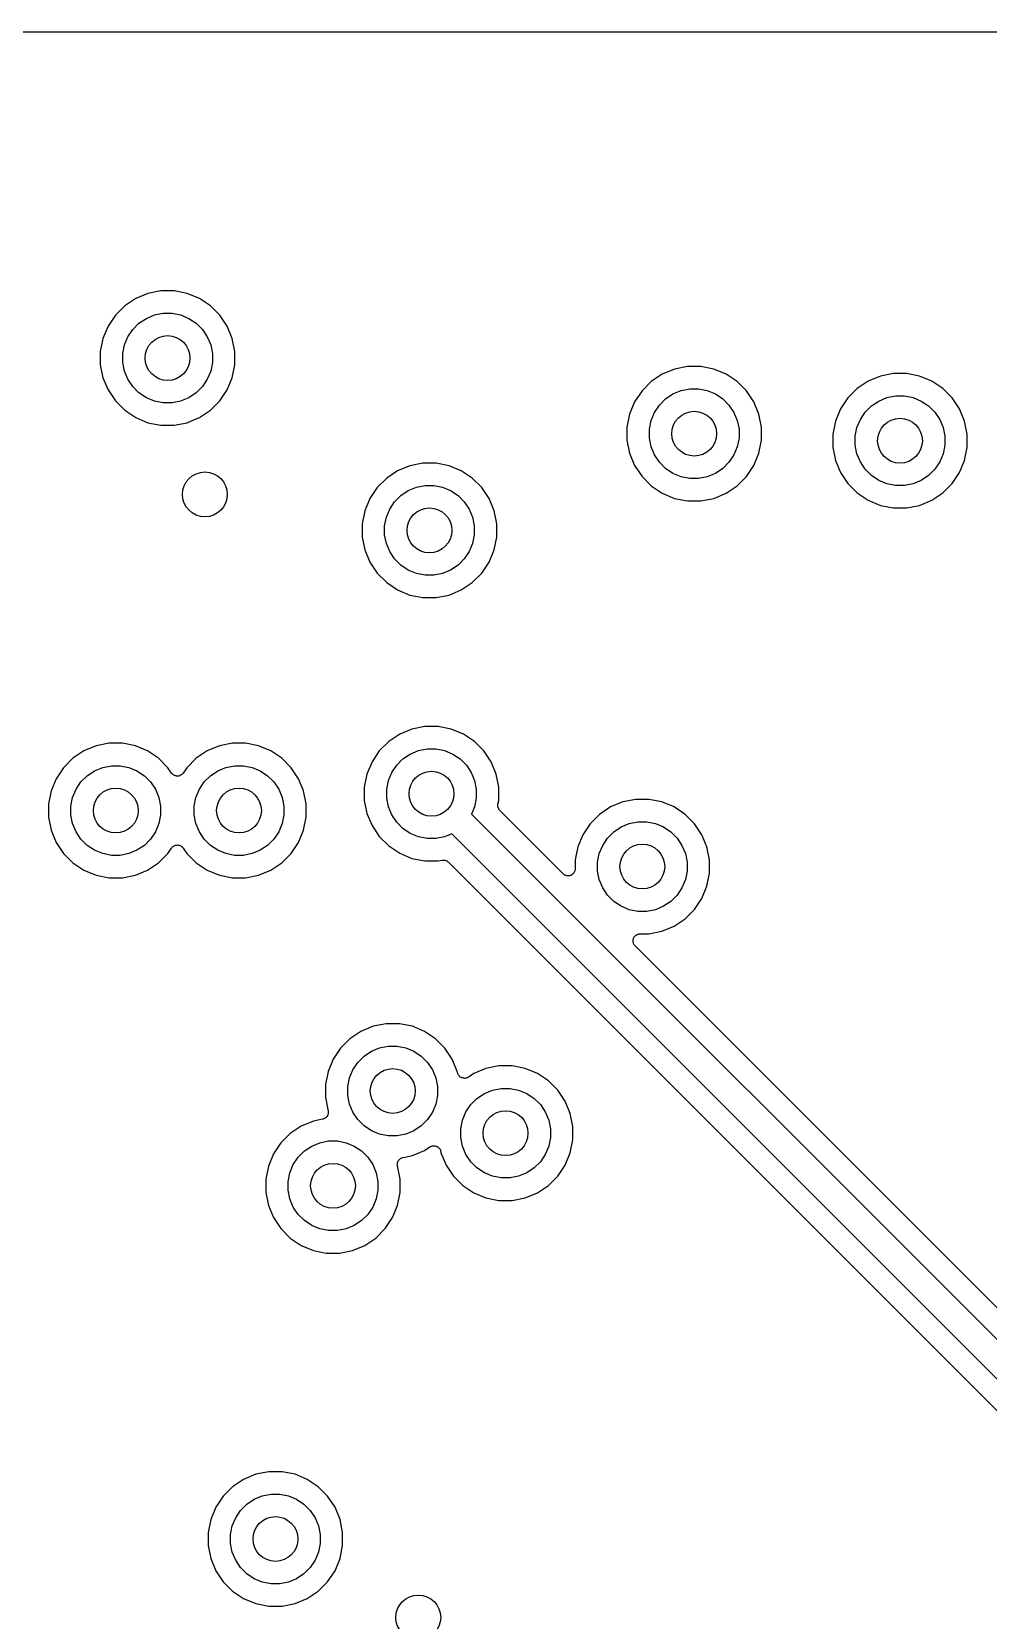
# Model space of a CAD drawing. Extents: x 113.2 to 188.8, y -123.8 to -78.2.
# Drawn here: x 146.25 to 154.79, y -96.33 to -82.15 of the extents above; entities that cross this region are included whole.
import ezdxf

# ---------------------------------------------------------------- set-up
doc = ezdxf.new("R2010")
doc.units = 0
doc.layers.add('BLACK', color=7, linetype='CONTINUOUS')

msp = doc.modelspace()

# ---------------------------------------------------------------- linework, layer by layer
at = {"layer": 'BLACK', "linetype": 'CONTINUOUS'}
for p, q in [((125.01, -82.1507), (176.99, -82.1507)), ((147.403, -84.4623), (147.287, -84.4854)), ((147.521, -84.4623), (147.403, -84.4623)), ((147.637, -84.4854), (147.521, -84.4623)), ((147.08, -84.5963), (146.996, -84.6799)), ((147.178, -84.5306), (147.08, -84.5963)), ((147.287, -84.4854), (147.178, -84.5306)), ((147.747, -84.5306), (147.637, -84.4854)), ((147.845, -84.5963), (147.747, -84.5306)), ((147.928, -84.6799), (147.845, -84.5963)), ((146.996, -84.6799), (146.931, -84.7781)), ((147.152, -84.8074), (147.207, -84.7516)), ((147.207, -84.7516), (147.273, -84.7079)), ((147.273, -84.7079), (147.346, -84.6777)), ((147.346, -84.6777), (147.423, -84.6623)), ((147.423, -84.6623), (147.502, -84.6623)), ((147.502, -84.6623), (147.579, -84.6777)), ((147.579, -84.6777), (147.652, -84.7079)), ((147.652, -84.7079), (147.717, -84.7516)), ((147.717, -84.7516), (147.773, -84.8074)), ((147.994, -84.7781), (147.928, -84.6799)), ((146.885, -84.8873), (146.862, -85.0032)), ((146.931, -84.7781), (146.885, -84.8873)), ((147.078, -84.9457), (147.108, -84.8729)), ((147.108, -84.8729), (147.152, -84.8074)), ((147.773, -84.8074), (147.817, -84.8729)), ((147.817, -84.8729), (147.847, -84.9457)), ((148.039, -84.8873), (147.994, -84.7781)), ((148.062, -85.0032), (148.039, -84.8873)), ((146.862, -85.0032), (146.862, -85.1214)), ((147.062, -85.0229), (147.078, -84.9457)), ((147.062, -85.1017), (147.062, -85.0229)), ((147.847, -84.9457), (147.862, -85.0229)), ((147.862, -85.0229), (147.862, -85.1017)), ((148.062, -85.1214), (148.062, -85.0032)), ((146.862, -85.1214), (146.885, -85.2373)), ((147.078, -85.179), (147.062, -85.1017)), ((147.108, -85.2518), (147.078, -85.179)), ((147.847, -85.179), (147.817, -85.2518)), ((147.862, -85.1017), (147.847, -85.179)), ((148.039, -85.2373), (148.062, -85.1214)), ((151.988, -85.1604), (151.878, -85.2056)), ((152.104, -85.1373), (151.988, -85.1604)), ((152.222, -85.1373), (152.104, -85.1373)), ((152.338, -85.1604), (152.222, -85.1373)), ((152.447, -85.2056), (152.338, -85.1604)), ((146.885, -85.2373), (146.931, -85.3465)), ((147.152, -85.3173), (147.108, -85.2518)), ((147.207, -85.373), (147.152, -85.3173)), ((147.773, -85.3173), (147.717, -85.373)), ((147.817, -85.2518), (147.773, -85.3173)), ((147.994, -85.3465), (148.039, -85.2373)), ((151.78, -85.2713), (151.697, -85.3549)), ((151.878, -85.2056), (151.78, -85.2713)), ((152.545, -85.2713), (152.447, -85.2056)), ((152.629, -85.3549), (152.545, -85.2713)), ((153.716, -85.2683), (153.618, -85.334)), ((153.825, -85.2231), (153.716, -85.2683)), ((153.941, -85.2), (153.825, -85.2231)), ((154.059, -85.2), (153.941, -85.2)), ((154.175, -85.2231), (154.059, -85.2)), ((154.284, -85.2683), (154.175, -85.2231)), ((154.382, -85.334), (154.284, -85.2683)), ((146.931, -85.3465), (146.996, -85.4448)), ((146.996, -85.4448), (147.08, -85.5284)), ((147.273, -85.4168), (147.207, -85.373)), ((147.346, -85.447), (147.273, -85.4168)), ((147.423, -85.4623), (147.346, -85.447)), ((147.502, -85.4623), (147.423, -85.4623)), ((147.579, -85.447), (147.502, -85.4623)), ((147.652, -85.4168), (147.579, -85.447)), ((147.717, -85.373), (147.652, -85.4168)), ((147.845, -85.5284), (147.928, -85.4448)), ((147.928, -85.4448), (147.994, -85.3465)), ((151.631, -85.4531), (151.586, -85.5623)), ((151.697, -85.3549), (151.631, -85.4531)), ((151.852, -85.4824), (151.908, -85.4266)), ((151.908, -85.4266), (151.973, -85.3829)), ((151.973, -85.3829), (152.046, -85.3527)), ((152.046, -85.3527), (152.123, -85.3373)), ((152.123, -85.3373), (152.202, -85.3373)), ((152.202, -85.3373), (152.279, -85.3527)), ((152.279, -85.3527), (152.352, -85.3829)), ((152.352, -85.3829), (152.418, -85.4266)), ((152.418, -85.4266), (152.473, -85.4824)), ((152.694, -85.4531), (152.629, -85.3549)), ((152.74, -85.5623), (152.694, -85.4531)), ((153.534, -85.4175), (153.468, -85.5158)), ((153.618, -85.334), (153.534, -85.4175)), ((153.745, -85.4893), (153.811, -85.4455)), ((153.811, -85.4455), (153.883, -85.4154)), ((153.883, -85.4154), (153.961, -85.4)), ((153.961, -85.4), (154.039, -85.4)), ((154.039, -85.4), (154.117, -85.4154)), ((154.117, -85.4154), (154.189, -85.4455)), ((154.189, -85.4455), (154.255, -85.4893)), ((154.466, -85.4175), (154.382, -85.334)), ((154.532, -85.5158), (154.466, -85.4175)), ((147.08, -85.5284), (147.178, -85.5941)), ((147.178, -85.5941), (147.287, -85.6393)), ((147.698, -85.614), (147.747, -85.5941)), ((147.747, -85.5941), (147.845, -85.5284)), ((151.586, -85.5623), (151.563, -85.6782)), ((151.778, -85.6207), (151.808, -85.5479)), ((151.808, -85.5479), (151.852, -85.4824)), ((152.473, -85.4824), (152.517, -85.5479)), ((152.517, -85.5479), (152.547, -85.6207)), ((152.763, -85.6782), (152.74, -85.5623)), ((153.468, -85.5158), (153.423, -85.625)), ((153.615, -85.6833), (153.646, -85.6105)), ((153.646, -85.6105), (153.689, -85.545)), ((153.689, -85.545), (153.745, -85.4893)), ((154.255, -85.4893), (154.311, -85.545)), ((154.311, -85.545), (154.354, -85.6105)), ((154.354, -85.6105), (154.385, -85.6833)), ((154.577, -85.625), (154.532, -85.5158)), ((147.287, -85.6393), (147.403, -85.6623)), ((147.403, -85.6623), (147.521, -85.6623)), ((147.521, -85.6623), (147.637, -85.6393)), ((147.637, -85.6393), (147.698, -85.614)), ((147.698, -85.614), (147.698, -85.614)), ((151.563, -85.6782), (151.563, -85.7964)), ((151.763, -85.6979), (151.778, -85.6207)), ((151.763, -85.7767), (151.763, -85.6979)), ((152.547, -85.6207), (152.563, -85.6979)), ((152.563, -85.6979), (152.563, -85.7767)), ((152.763, -85.7964), (152.763, -85.6782)), ((153.423, -85.625), (153.4, -85.7409)), ((153.4, -85.7409), (153.4, -85.8591)), ((153.6, -85.7606), (153.615, -85.6833)), ((154.385, -85.6833), (154.4, -85.7606)), ((154.6, -85.7409), (154.577, -85.625)), ((154.6, -85.8591), (154.6, -85.7409)), ((151.563, -85.7964), (151.586, -85.9123)), ((151.778, -85.854), (151.763, -85.7767)), ((151.808, -85.9268), (151.778, -85.854)), ((152.547, -85.854), (152.517, -85.9268)), ((152.563, -85.7767), (152.547, -85.854)), ((152.74, -85.9123), (152.763, -85.7964)), ((153.4, -85.8591), (153.423, -85.975)), ((153.6, -85.8394), (153.6, -85.7606)), ((153.615, -85.9167), (153.6, -85.8394)), ((154.4, -85.8394), (154.385, -85.9167)), ((154.4, -85.7606), (154.4, -85.8394)), ((154.577, -85.975), (154.6, -85.8591)), ((149.625, -86.023), (149.516, -86.0683)), ((149.741, -86), (149.625, -86.023)), ((149.859, -86), (149.741, -86)), ((149.975, -86.023), (149.859, -86)), ((150.084, -86.0683), (149.975, -86.023)), ((151.586, -85.9123), (151.631, -86.0215)), ((151.631, -86.0215), (151.697, -86.1198)), ((151.852, -85.9923), (151.808, -85.9268)), ((151.908, -86.048), (151.852, -85.9923)), ((152.473, -85.9923), (152.418, -86.048)), ((152.517, -85.9268), (152.473, -85.9923)), ((152.629, -86.1198), (152.694, -86.0215)), ((152.694, -86.0215), (152.74, -85.9123)), ((153.423, -85.975), (153.468, -86.0842)), ((153.646, -85.9895), (153.615, -85.9167)), ((153.689, -86.055), (153.646, -85.9895)), ((154.354, -85.9895), (154.311, -86.055)), ((154.385, -85.9167), (154.354, -85.9895)), ((154.532, -86.0842), (154.577, -85.975)), ((149.418, -86.1339), (149.334, -86.2175)), ((149.516, -86.0683), (149.418, -86.1339)), ((150.182, -86.1339), (150.084, -86.0683)), ((150.266, -86.2175), (150.182, -86.1339)), ((151.697, -86.1198), (151.78, -86.2034)), ((151.973, -86.0918), (151.908, -86.048)), ((152.046, -86.122), (151.973, -86.0918)), ((152.123, -86.1373), (152.046, -86.122)), ((152.202, -86.1373), (152.123, -86.1373)), ((152.279, -86.122), (152.202, -86.1373)), ((152.352, -86.0918), (152.279, -86.122)), ((152.418, -86.048), (152.352, -86.0918)), ((152.545, -86.2034), (152.629, -86.1198)), ((153.468, -86.0842), (153.534, -86.1825)), ((153.745, -86.1107), (153.689, -86.055)), ((153.811, -86.1545), (153.745, -86.1107)), ((153.883, -86.1846), (153.811, -86.1545)), ((154.189, -86.1545), (154.117, -86.1846)), ((154.255, -86.1107), (154.189, -86.1545)), ((154.311, -86.055), (154.255, -86.1107)), ((154.466, -86.1825), (154.532, -86.0842)), ((149.268, -86.3158), (149.223, -86.425)), ((149.334, -86.2175), (149.268, -86.3158)), ((149.489, -86.345), (149.545, -86.2893)), ((149.545, -86.2893), (149.611, -86.2455)), ((149.611, -86.2455), (149.683, -86.2154)), ((149.683, -86.2154), (149.761, -86.2)), ((149.761, -86.2), (149.839, -86.2)), ((149.839, -86.2), (149.917, -86.2154)), ((149.917, -86.2154), (149.989, -86.2455)), ((149.989, -86.2455), (150.055, -86.2893)), ((150.055, -86.2893), (150.111, -86.345)), ((150.332, -86.3158), (150.266, -86.2175)), ((150.377, -86.425), (150.332, -86.3158)), ((151.78, -86.2034), (151.878, -86.2691)), ((151.878, -86.2691), (151.988, -86.3143)), ((151.988, -86.3143), (152.104, -86.3373)), ((152.222, -86.3373), (152.338, -86.3143)), ((152.338, -86.3143), (152.447, -86.2691)), ((152.447, -86.2691), (152.545, -86.2034)), ((153.534, -86.1825), (153.618, -86.266)), ((153.618, -86.266), (153.716, -86.3317)), ((153.961, -86.2), (153.883, -86.1846)), ((154.039, -86.2), (153.961, -86.2)), ((154.117, -86.1846), (154.039, -86.2)), ((154.284, -86.3317), (154.382, -86.266)), ((154.382, -86.266), (154.466, -86.1825)), ((149.223, -86.425), (149.2, -86.5409)), ((149.415, -86.4833), (149.446, -86.4105)), ((149.446, -86.4105), (149.489, -86.345)), ((150.111, -86.345), (150.154, -86.4105)), ((150.154, -86.4105), (150.185, -86.4833)), ((150.4, -86.5409), (150.377, -86.425)), ((152.104, -86.3373), (152.222, -86.3373)), ((153.716, -86.3317), (153.825, -86.3769)), ((153.825, -86.3769), (153.941, -86.4)), ((153.941, -86.4), (154.059, -86.4)), ((154.059, -86.4), (154.175, -86.3769)), ((154.175, -86.3769), (154.284, -86.3317)), ((149.2, -86.5409), (149.2, -86.6591)), ((149.4, -86.5606), (149.415, -86.4833)), ((149.4, -86.6394), (149.4, -86.5606)), ((150.185, -86.4833), (150.2, -86.5606)), ((150.2, -86.5606), (150.2, -86.6394)), ((150.4, -86.6591), (150.4, -86.5409)), ((149.2, -86.6591), (149.223, -86.775)), ((149.415, -86.7167), (149.4, -86.6394)), ((149.446, -86.7895), (149.415, -86.7167)), ((150.185, -86.7167), (150.154, -86.7895)), ((150.2, -86.6394), (150.185, -86.7167)), ((150.377, -86.775), (150.4, -86.6591)), ((149.223, -86.775), (149.268, -86.8842)), ((149.268, -86.8842), (149.334, -86.9825)), ((149.489, -86.855), (149.446, -86.7895)), ((149.545, -86.9107), (149.489, -86.855)), ((150.111, -86.855), (150.055, -86.9107)), ((150.154, -86.7895), (150.111, -86.855)), ((150.266, -86.9825), (150.332, -86.8842)), ((150.332, -86.8842), (150.377, -86.775)), ((149.334, -86.9825), (149.418, -87.066)), ((149.611, -86.9545), (149.545, -86.9107)), ((149.683, -86.9846), (149.611, -86.9545)), ((149.761, -87), (149.683, -86.9846)), ((149.839, -87), (149.761, -87)), ((149.917, -86.9846), (149.839, -87)), ((149.989, -86.9545), (149.917, -86.9846)), ((150.055, -86.9107), (149.989, -86.9545)), ((150.182, -87.066), (150.266, -86.9825)), ((149.418, -87.066), (149.516, -87.1317)), ((149.516, -87.1317), (149.625, -87.1769)), ((149.975, -87.1769), (150.084, -87.1317)), ((150.084, -87.1317), (150.182, -87.066)), ((149.625, -87.1769), (149.741, -87.2)), ((149.741, -87.2), (149.859, -87.2)), ((149.859, -87.2), (149.975, -87.1769)), ((149.534, -88.4183), (149.436, -88.484)), ((149.643, -88.3731), (149.534, -88.4183)), ((149.759, -88.35), (149.643, -88.3731)), ((149.877, -88.35), (149.759, -88.35)), ((149.993, -88.3731), (149.877, -88.35)), ((150.103, -88.4183), (149.993, -88.3731)), ((150.201, -88.484), (150.103, -88.4183)), ((146.716, -88.5683), (146.618, -88.6339)), ((146.825, -88.5231), (146.716, -88.5683)), ((146.941, -88.5), (146.825, -88.5231)), ((147.059, -88.5), (146.941, -88.5)), ((147.175, -88.5231), (147.059, -88.5)), ((147.284, -88.5683), (147.175, -88.5231)), ((147.382, -88.6339), (147.284, -88.5683)), ((147.816, -88.5683), (147.718, -88.6339)), ((147.925, -88.5231), (147.816, -88.5683)), ((148.041, -88.5), (147.925, -88.5231)), ((148.159, -88.5), (148.041, -88.5)), ((148.275, -88.5231), (148.159, -88.5)), ((148.384, -88.5683), (148.275, -88.5231)), ((148.482, -88.6339), (148.384, -88.5683)), ((149.352, -88.5675), (149.287, -88.6658)), ((149.436, -88.484), (149.352, -88.5675)), ((149.629, -88.5955), (149.702, -88.5654)), ((149.702, -88.5654), (149.779, -88.55)), ((149.779, -88.55), (149.858, -88.55)), ((149.858, -88.55), (149.935, -88.5654)), ((149.935, -88.5654), (150.008, -88.5955)), ((150.284, -88.5675), (150.201, -88.484)), ((150.35, -88.6658), (150.284, -88.5675)), ((146.534, -88.7175), (146.468, -88.8158)), ((146.618, -88.6339), (146.534, -88.7175)), ((146.811, -88.7455), (146.883, -88.7154)), ((146.883, -88.7154), (146.961, -88.7)), ((146.961, -88.7), (147.039, -88.7)), ((147.039, -88.7), (147.117, -88.7154)), ((147.117, -88.7154), (147.189, -88.7455)), ((147.466, -88.7175), (147.382, -88.6339)), ((147.498, -88.765), (147.466, -88.7175)), ((147.634, -88.7175), (147.602, -88.765)), ((147.718, -88.6339), (147.634, -88.7175)), ((147.911, -88.7455), (147.983, -88.7154)), ((147.983, -88.7154), (148.061, -88.7)), ((148.061, -88.7), (148.139, -88.7)), ((148.139, -88.7), (148.217, -88.7154)), ((148.217, -88.7154), (148.289, -88.7455)), ((148.566, -88.7175), (148.482, -88.6339)), ((148.632, -88.8158), (148.566, -88.7175)), ((149.287, -88.6658), (149.241, -88.775)), ((149.464, -88.7605), (149.508, -88.695)), ((149.508, -88.695), (149.563, -88.6393)), ((149.563, -88.6393), (149.629, -88.5955)), ((150.008, -88.5955), (150.073, -88.6393)), ((150.073, -88.6393), (150.129, -88.695)), ((150.129, -88.695), (150.173, -88.7605)), ((150.395, -88.775), (150.35, -88.6658)), ((146.468, -88.8158), (146.423, -88.925)), ((146.646, -88.9105), (146.689, -88.845)), ((146.689, -88.845), (146.745, -88.7893)), ((146.745, -88.7893), (146.811, -88.7455)), ((147.189, -88.7455), (147.255, -88.7893)), ((147.255, -88.7893), (147.311, -88.845)), ((147.311, -88.845), (147.354, -88.9105)), ((147.502, -88.7696), (147.498, -88.765)), ((147.505, -88.7742), (147.502, -88.7696)), ((147.505, -88.7743), (147.505, -88.7742)), ((147.506, -88.7744), (147.505, -88.7743)), ((147.51, -88.7783), (147.506, -88.7744)), ((147.515, -88.782), (147.51, -88.7783)), ((147.515, -88.7821), (147.515, -88.782)), ((147.515, -88.7822), (147.515, -88.7821)), ((147.52, -88.7851), (147.515, -88.7822)), ((147.525, -88.7879), (147.52, -88.7851)), ((147.526, -88.788), (147.525, -88.7879)), ((147.532, -88.7898), (147.526, -88.788)), ((147.526, -88.788), (147.526, -88.788)), ((147.537, -88.7916), (147.532, -88.7898)), ((147.538, -88.7916), (147.537, -88.7916)), ((147.537, -88.7916), (147.537, -88.7916)), ((147.543, -88.7922), (147.538, -88.7916)), ((147.549, -88.7929), (147.543, -88.7922)), ((147.55, -88.7929), (147.549, -88.7929)), ((147.556, -88.7923), (147.55, -88.7929)), ((147.55, -88.7929), (147.55, -88.7929)), ((147.562, -88.7918), (147.556, -88.7923)), ((147.568, -88.7901), (147.562, -88.7917)), ((147.562, -88.7917), (147.562, -88.7918)), ((147.562, -88.7918), (147.562, -88.7918)), ((147.573, -88.7884), (147.568, -88.7901)), ((147.574, -88.7883), (147.573, -88.7884)), ((147.579, -88.7855), (147.574, -88.7882)), ((147.574, -88.7882), (147.574, -88.7883)), ((147.584, -88.7827), (147.579, -88.7855)), ((147.585, -88.7825), (147.584, -88.7826)), ((147.584, -88.7826), (147.584, -88.7827)), ((147.589, -88.7789), (147.585, -88.7825)), ((147.594, -88.7751), (147.589, -88.7789)), ((147.598, -88.7702), (147.594, -88.7748)), ((147.594, -88.7748), (147.594, -88.7749)), ((147.594, -88.7749), (147.594, -88.7751)), ((147.602, -88.7657), (147.598, -88.7702)), ((147.602, -88.765), (147.602, -88.7654)), ((147.602, -88.7654), (147.602, -88.7654)), ((147.602, -88.7654), (147.602, -88.7654)), ((147.602, -88.7654), (147.602, -88.7657)), ((147.746, -88.9105), (147.789, -88.845)), ((147.789, -88.845), (147.845, -88.7893)), ((147.845, -88.7893), (147.911, -88.7455)), ((148.289, -88.7455), (148.355, -88.7893)), ((148.355, -88.7893), (148.411, -88.845)), ((148.411, -88.845), (148.454, -88.9105)), ((148.67, -88.9088), (148.632, -88.8158)), ((149.241, -88.775), (149.218, -88.8909)), ((149.418, -88.9106), (149.434, -88.8333)), ((149.434, -88.8333), (149.464, -88.7605)), ((150.173, -88.7605), (150.203, -88.8333)), ((150.203, -88.8333), (150.218, -88.9106)), ((150.418, -88.8909), (150.395, -88.775)), ((146.423, -88.925), (146.4, -89.0409)), ((146.6, -89.0606), (146.615, -88.9833)), ((146.615, -88.9833), (146.646, -88.9105)), ((147.354, -88.9105), (147.385, -88.9833)), ((147.385, -88.9833), (147.4, -89.0606)), ((147.7, -89.0606), (147.715, -88.9833)), ((147.715, -88.9833), (147.746, -88.9105)), ((148.454, -88.9105), (148.485, -88.9833)), ((148.485, -88.9833), (148.5, -89.0606)), ((148.677, -88.925), (148.67, -88.9088)), ((148.7, -89.0409), (148.677, -88.925)), ((149.218, -88.8909), (149.218, -89.0091)), ((149.218, -89.0091), (149.241, -89.125)), ((149.418, -88.9894), (149.418, -88.9106)), ((149.434, -89.0667), (149.418, -88.9894)), ((150.218, -88.9894), (150.203, -89.0667)), ((150.218, -88.9106), (150.218, -88.9894)), ((150.411, -89.044), (150.418, -89.0091)), ((150.418, -89.0091), (150.418, -88.8909)), ((151.641, -89), (151.525, -89.0231)), ((151.759, -89), (151.641, -89)), ((151.875, -89.0231), (151.759, -89)), ((146.4, -89.0409), (146.4, -89.1591)), ((146.6, -89.1394), (146.6, -89.0606)), ((146.615, -89.2167), (146.6, -89.1394)), ((147.4, -89.1394), (147.385, -89.2167)), ((147.4, -89.0606), (147.4, -89.1394)), ((147.7, -89.1394), (147.7, -89.0606)), ((147.715, -89.2167), (147.7, -89.1394)), ((148.5, -89.1394), (148.485, -89.2167)), ((148.5, -89.0606), (148.5, -89.1394)), ((148.7, -89.1591), (148.7, -89.0409)), ((149.241, -89.125), (149.287, -89.2342)), ((149.464, -89.1395), (149.434, -89.0667)), ((149.508, -89.205), (149.464, -89.1395)), ((150.203, -89.0667), (150.176, -89.1312)), ((150.176, -89.1312), (156.384, -95.3389)), ((150.41, -89.0556), (150.411, -89.0496)), ((150.41, -89.0559), (150.41, -89.0556)), ((150.41, -89.0562), (150.41, -89.0559)), ((150.411, -89.062), (150.41, -89.0562)), ((150.411, -89.0496), (150.411, -89.044)), ((150.411, -89.0678), (150.411, -89.062)), ((150.411, -89.0681), (150.411, -89.0678)), ((150.411, -89.0684), (150.411, -89.0681)), ((150.413, -89.074), (150.411, -89.0684)), ((150.415, -89.0796), (150.413, -89.074)), ((150.415, -89.0798), (150.415, -89.0796)), ((150.415, -89.0801), (150.415, -89.0798)), ((150.418, -89.0853), (150.415, -89.0801)), ((150.42, -89.0905), (150.418, -89.0853)), ((150.421, -89.0907), (150.42, -89.0905)), ((150.421, -89.091), (150.421, -89.0907)), ((150.424, -89.0955), (150.421, -89.091)), ((150.428, -89.1), (150.424, -89.0955)), ((150.428, -89.1005), (150.428, -89.1)), ((150.429, -89.1007), (150.428, -89.1005)), ((150.428, -89.1005), (150.428, -89.1005)), ((150.428, -89.1005), (150.428, -89.1005)), ((150.993, -89.6647), (150.429, -89.1007)), ((151.318, -89.1339), (151.234, -89.2175)), ((151.416, -89.0683), (151.318, -89.1339)), ((151.525, -89.0231), (151.416, -89.0683)), ((151.984, -89.0683), (151.875, -89.0231)), ((152.082, -89.1339), (151.984, -89.0683)), ((152.166, -89.2175), (152.082, -89.1339)), ((146.4, -89.1591), (146.423, -89.275)), ((146.423, -89.275), (146.468, -89.3842)), ((146.646, -89.2895), (146.615, -89.2167)), ((146.689, -89.355), (146.646, -89.2895)), ((147.354, -89.2895), (147.311, -89.355)), ((147.385, -89.2167), (147.354, -89.2895)), ((147.746, -89.2895), (147.715, -89.2167)), ((147.789, -89.355), (147.746, -89.2895)), ((148.454, -89.2895), (148.411, -89.355)), ((148.485, -89.2167), (148.454, -89.2895)), ((148.632, -89.3842), (148.677, -89.275)), ((148.677, -89.275), (148.7, -89.1591)), ((149.287, -89.2342), (149.352, -89.3325)), ((149.563, -89.2607), (149.508, -89.205)), ((149.629, -89.3045), (149.563, -89.2607)), ((151.234, -89.2175), (151.168, -89.3158)), ((151.389, -89.345), (151.445, -89.2893)), ((151.445, -89.2893), (151.511, -89.2455)), ((151.511, -89.2455), (151.583, -89.2154)), ((151.583, -89.2154), (151.661, -89.2)), ((151.661, -89.2), (151.739, -89.2)), ((151.739, -89.2), (151.817, -89.2154)), ((151.817, -89.2154), (151.889, -89.2455)), ((151.889, -89.2455), (151.955, -89.2893)), ((151.955, -89.2893), (152.011, -89.345)), ((152.232, -89.3158), (152.166, -89.2175)), ((146.468, -89.3842), (146.534, -89.4825)), ((146.745, -89.4107), (146.689, -89.355)), ((146.811, -89.4545), (146.745, -89.4107)), ((147.255, -89.4107), (147.189, -89.4545)), ((147.311, -89.355), (147.255, -89.4107)), ((147.466, -89.4825), (147.498, -89.435)), ((147.498, -89.4343), (147.502, -89.4298)), ((147.498, -89.4346), (147.498, -89.4343)), ((147.498, -89.435), (147.498, -89.4346)), ((147.498, -89.4346), (147.498, -89.4346)), ((147.498, -89.4346), (147.498, -89.4346)), ((147.502, -89.4298), (147.506, -89.4252)), ((147.506, -89.4249), (147.511, -89.4211)), ((147.506, -89.4251), (147.506, -89.4249)), ((147.506, -89.4252), (147.506, -89.4251)), ((147.511, -89.4211), (147.515, -89.4175)), ((147.515, -89.4175), (147.516, -89.4174)), ((147.516, -89.4173), (147.521, -89.4145)), ((147.516, -89.4174), (147.516, -89.4173)), ((147.521, -89.4145), (147.526, -89.4118)), ((147.526, -89.4117), (147.527, -89.4116)), ((147.526, -89.4118), (147.526, -89.4117)), ((147.527, -89.4116), (147.532, -89.4099)), ((147.532, -89.4099), (147.538, -89.4083)), ((147.538, -89.4082), (147.544, -89.4077)), ((147.538, -89.4083), (147.538, -89.4082)), ((147.538, -89.4082), (147.538, -89.4082)), ((147.544, -89.4077), (147.55, -89.4071)), ((147.55, -89.4071), (147.55, -89.4071)), ((147.55, -89.4071), (147.551, -89.4071)), ((147.551, -89.4071), (147.557, -89.4078)), ((147.557, -89.4078), (147.562, -89.4084)), ((147.562, -89.4084), (147.563, -89.4084)), ((147.563, -89.4084), (147.563, -89.4084)), ((147.563, -89.4084), (147.568, -89.4102)), ((147.568, -89.4102), (147.574, -89.412)), ((147.574, -89.412), (147.574, -89.412)), ((147.574, -89.412), (147.575, -89.4121)), ((147.575, -89.4121), (147.58, -89.4149)), ((147.58, -89.4149), (147.585, -89.4178)), ((147.585, -89.4178), (147.585, -89.4179)), ((147.585, -89.4179), (147.585, -89.418)), ((147.585, -89.418), (147.59, -89.4217)), ((147.59, -89.4217), (147.594, -89.4256)), ((147.594, -89.4256), (147.595, -89.4257)), ((147.595, -89.4257), (147.595, -89.4258)), ((147.595, -89.4258), (147.598, -89.4304)), ((147.598, -89.4304), (147.602, -89.435)), ((147.602, -89.435), (147.634, -89.4825)), ((147.845, -89.4107), (147.789, -89.355)), ((147.911, -89.4545), (147.845, -89.4107)), ((148.355, -89.4107), (148.289, -89.4545)), ((148.411, -89.355), (148.355, -89.4107)), ((148.566, -89.4825), (148.632, -89.3842)), ((149.352, -89.3325), (149.436, -89.4161)), ((149.436, -89.4161), (149.534, -89.4817)), ((149.702, -89.3346), (149.629, -89.3045)), ((149.779, -89.35), (149.702, -89.3346)), ((149.858, -89.35), (149.779, -89.35)), ((149.935, -89.3346), (149.858, -89.35)), ((150, -89.3079), (149.935, -89.3346)), ((156.175, -95.4834), (150, -89.3079)), ((151.123, -89.425), (151.1, -89.5409)), ((151.168, -89.3158), (151.123, -89.425)), ((151.315, -89.4833), (151.346, -89.4105)), ((151.346, -89.4105), (151.389, -89.345)), ((152.011, -89.345), (152.054, -89.4105)), ((152.054, -89.4105), (152.085, -89.4833)), ((152.277, -89.425), (152.232, -89.3158)), ((152.3, -89.5409), (152.277, -89.425)), ((146.534, -89.4825), (146.618, -89.566)), ((146.618, -89.566), (146.716, -89.6317)), ((146.883, -89.4846), (146.811, -89.4545)), ((146.961, -89.5), (146.883, -89.4846)), ((147.039, -89.5), (146.961, -89.5)), ((147.117, -89.4846), (147.039, -89.5)), ((147.189, -89.4545), (147.117, -89.4846)), ((147.284, -89.6317), (147.382, -89.566)), ((147.382, -89.566), (147.466, -89.4825)), ((147.634, -89.4825), (147.718, -89.566)), ((147.718, -89.566), (147.816, -89.6317)), ((147.983, -89.4846), (147.911, -89.4545)), ((148.061, -89.5), (147.983, -89.4846)), ((148.139, -89.5), (148.061, -89.5)), ((148.217, -89.4846), (148.139, -89.5)), ((148.289, -89.4545), (148.217, -89.4846)), ((148.384, -89.6317), (148.482, -89.566)), ((148.482, -89.566), (148.566, -89.4825)), ((149.534, -89.4817), (149.643, -89.527)), ((149.643, -89.527), (149.759, -89.55)), ((149.759, -89.55), (149.877, -89.55)), ((149.877, -89.55), (149.912, -89.5431)), ((149.912, -89.5431), (149.913, -89.543)), ((149.913, -89.5429), (149.919, -89.5424)), ((149.913, -89.543), (149.913, -89.5429)), ((149.913, -89.543), (149.913, -89.543)), ((149.913, -89.543), (149.913, -89.543)), ((149.919, -89.5424), (149.925, -89.5419)), ((149.925, -89.5419), (149.925, -89.5419)), ((149.925, -89.5419), (149.925, -89.5419)), ((149.925, -89.5419), (149.931, -89.5425)), ((149.931, -89.5425), (149.937, -89.5431)), ((149.937, -89.5431), (149.937, -89.5432)), ((149.937, -89.5432), (149.938, -89.5432)), ((149.938, -89.5432), (149.943, -89.545)), ((149.943, -89.545), (149.949, -89.5467)), ((149.949, -89.5467), (149.949, -89.5468)), ((149.949, -89.5468), (149.949, -89.5469)), ((149.949, -89.5469), (149.954, -89.5498)), ((149.954, -89.5498), (149.96, -89.5525)), ((149.96, -89.5525), (149.96, -89.5527)), ((149.96, -89.5527), (149.96, -89.5528)), ((149.96, -89.5528), (149.965, -89.5566)), ((149.965, -89.5566), (149.969, -89.5603)), ((149.969, -89.5603), (155.957, -95.5479)), ((151.1, -89.5409), (151.1, -89.6203)), ((151.3, -89.5606), (151.315, -89.4833)), ((151.3, -89.6394), (151.3, -89.5606)), ((152.085, -89.4833), (152.1, -89.5606)), ((152.1, -89.5606), (152.1, -89.6394)), ((152.3, -89.6591), (152.3, -89.5409)), ((146.716, -89.6317), (146.825, -89.6769)), ((146.825, -89.6769), (146.941, -89.7)), ((146.941, -89.7), (147.059, -89.7)), ((147.059, -89.7), (147.175, -89.6769)), ((147.175, -89.6769), (147.284, -89.6317)), ((147.816, -89.6317), (147.925, -89.6769)), ((147.925, -89.6769), (148.041, -89.7)), ((148.041, -89.7), (148.159, -89.7)), ((148.159, -89.7), (148.275, -89.6769)), ((148.275, -89.6769), (148.384, -89.6317)), ((150.997, -89.6686), (150.993, -89.6647)), ((151.002, -89.6724), (150.997, -89.6686)), ((151.002, -89.6725), (151.002, -89.6724)), ((151.008, -89.6755), (151.002, -89.6725)), ((151.002, -89.6725), (151.002, -89.6725)), ((151.013, -89.6782), (151.008, -89.6755)), ((151.013, -89.6783), (151.013, -89.6782)), ((151.019, -89.6801), (151.013, -89.6783)), ((151.013, -89.6783), (151.013, -89.6783)), ((151.025, -89.6819), (151.019, -89.6801)), ((151.031, -89.6826), (151.025, -89.6819)), ((151.025, -89.6819), (151.025, -89.6819)), ((151.025, -89.6819), (151.025, -89.6819)), ((151.037, -89.6832), (151.031, -89.6826)), ((151.043, -89.6826), (151.037, -89.6832)), ((151.037, -89.6832), (151.037, -89.6831)), ((151.037, -89.6831), (151.037, -89.6832)), ((151.049, -89.682), (151.043, -89.6826)), ((151.055, -89.6803), (151.049, -89.682)), ((151.049, -89.682), (151.049, -89.682)), ((151.049, -89.682), (151.049, -89.682)), ((151.061, -89.6786), (151.055, -89.6803)), ((151.066, -89.6757), (151.061, -89.6785)), ((151.061, -89.6785), (151.061, -89.6785)), ((151.061, -89.6785), (151.061, -89.6786)), ((151.072, -89.6729), (151.066, -89.6757)), ((151.076, -89.669), (151.072, -89.6728)), ((151.072, -89.6728), (151.072, -89.6728)), ((151.072, -89.6728), (151.072, -89.6729)), ((151.081, -89.6652), (151.076, -89.669)), ((151.085, -89.6603), (151.081, -89.6651)), ((151.081, -89.6651), (151.081, -89.6651)), ((151.081, -89.6651), (151.081, -89.6652)), ((151.089, -89.6558), (151.085, -89.6603)), ((151.092, -89.6501), (151.089, -89.6556)), ((151.089, -89.6556), (151.089, -89.6557)), ((151.089, -89.6557), (151.089, -89.6558)), ((151.095, -89.6451), (151.092, -89.6501)), ((151.097, -89.6391), (151.095, -89.6449)), ((151.095, -89.6449), (151.095, -89.645)), ((151.095, -89.645), (151.095, -89.6451)), ((151.099, -89.6334), (151.097, -89.6391)), ((151.1, -89.6212), (151.099, -89.6271)), ((151.099, -89.6271), (151.099, -89.6332)), ((151.099, -89.6332), (151.099, -89.6333)), ((151.099, -89.6333), (151.099, -89.6334)), ((151.1, -89.6203), (151.1, -89.6209)), ((151.1, -89.6209), (151.1, -89.621)), ((151.1, -89.621), (151.1, -89.621)), ((151.1, -89.621), (151.1, -89.6212)), ((151.315, -89.7167), (151.3, -89.6394)), ((151.346, -89.7895), (151.315, -89.7167)), ((152.085, -89.7167), (152.054, -89.7895)), ((152.1, -89.6394), (152.085, -89.7167)), ((152.277, -89.775), (152.3, -89.6591)), ((151.389, -89.855), (151.346, -89.7895)), ((151.445, -89.9107), (151.389, -89.855)), ((152.011, -89.855), (151.955, -89.9107)), ((152.054, -89.7895), (152.011, -89.855)), ((152.232, -89.8842), (152.277, -89.775)), ((151.511, -89.9545), (151.445, -89.9107)), ((151.583, -89.9846), (151.511, -89.9545)), ((151.661, -90), (151.583, -89.9846)), ((151.739, -90), (151.661, -90)), ((151.817, -89.9846), (151.739, -90)), ((151.889, -89.9545), (151.817, -89.9846)), ((151.955, -89.9107), (151.889, -89.9545)), ((152.082, -90.066), (152.166, -89.9825)), ((152.166, -89.9825), (152.232, -89.8842)), ((151.875, -90.1769), (151.984, -90.1317)), ((151.984, -90.1317), (152.082, -90.066)), ((151.617, -90.2622), (151.618, -90.256)), ((151.617, -90.2623), (151.617, -90.2622)), ((151.617, -90.2624), (151.617, -90.2623)), ((151.617, -90.2684), (151.617, -90.2624)), ((151.618, -90.2744), (151.617, -90.2684)), ((151.618, -90.25), (151.62, -90.244)), ((151.618, -90.2501), (151.618, -90.25)), ((151.618, -90.2502), (151.618, -90.2501)), ((151.618, -90.256), (151.618, -90.2502)), ((151.618, -90.2745), (151.618, -90.2744)), ((151.618, -90.2746), (151.618, -90.2745)), ((151.62, -90.2806), (151.618, -90.2746)), ((151.62, -90.244), (151.622, -90.2385)), ((151.621, -90.2862), (151.62, -90.2806)), ((151.621, -90.2863), (151.621, -90.2862)), ((151.621, -90.2864), (151.621, -90.2863)), ((151.624, -90.2917), (151.621, -90.2864)), ((151.622, -90.2383), (151.625, -90.2329)), ((151.622, -90.2384), (151.622, -90.2383)), ((151.622, -90.2385), (151.622, -90.2384)), ((151.625, -90.2329), (151.628, -90.2277)), ((151.628, -90.2275), (151.632, -90.2229)), ((151.628, -90.2276), (151.628, -90.2275)), ((151.628, -90.2277), (151.628, -90.2276)), ((151.632, -90.2229), (151.635, -90.2183)), ((151.635, -90.2182), (151.636, -90.2181)), ((151.635, -90.2183), (151.635, -90.2182)), ((151.636, -90.2181), (151.64, -90.2144)), ((151.64, -90.2144), (151.645, -90.2105)), ((151.645, -90.2104), (151.65, -90.2076)), ((151.645, -90.2105), (151.645, -90.2104)), ((151.645, -90.2104), (151.645, -90.2104)), ((151.65, -90.2076), (151.656, -90.2047)), ((151.656, -90.2047), (151.662, -90.203)), ((151.656, -90.2047), (151.656, -90.2047)), ((151.656, -90.2047), (151.656, -90.2047)), ((151.662, -90.203), (151.667, -90.2012)), ((151.667, -90.2012), (151.668, -90.2012)), ((151.668, -90.2012), (151.674, -90.2006)), ((151.668, -90.2012), (151.668, -90.2012)), ((151.674, -90.2006), (151.68, -90.2)), ((151.68, -90.2), (151.759, -90.2)), ((151.759, -90.2), (151.875, -90.1769)), ((151.627, -90.2971), (151.624, -90.2917)), ((151.627, -90.2972), (151.627, -90.2971)), ((151.627, -90.2973), (151.627, -90.2972)), ((151.631, -90.3019), (151.627, -90.2973)), ((151.635, -90.3067), (151.631, -90.3019)), ((151.635, -90.3068), (151.635, -90.3067)), ((151.635, -90.3073), (151.635, -90.3068)), ((151.635, -90.3068), (151.635, -90.3068)), ((151.635, -90.3068), (151.635, -90.3068)), ((156.516, -95.1884), (151.635, -90.3073)), ((149.089, -91.1361), (149.005, -91.2197)), ((149.187, -91.0705), (149.089, -91.1361)), ((149.297, -91.0252), (149.187, -91.0705)), ((149.412, -91.0022), (149.297, -91.0252)), ((149.531, -91.0022), (149.412, -91.0022)), ((149.647, -91.0252), (149.531, -91.0022)), ((149.756, -91.0705), (149.647, -91.0252)), ((149.854, -91.1361), (149.756, -91.0705)), ((149.938, -91.2197), (149.854, -91.1361)), ((149.005, -91.2197), (148.94, -91.318)), ((149.217, -91.2915), (149.282, -91.2477)), ((149.282, -91.2477), (149.355, -91.2175)), ((149.355, -91.2175), (149.432, -91.2022)), ((149.432, -91.2022), (149.511, -91.2022)), ((149.511, -91.2022), (149.588, -91.2175)), ((149.588, -91.2175), (149.661, -91.2477)), ((149.661, -91.2477), (149.727, -91.2915)), ((150.003, -91.318), (149.938, -91.2197)), ((148.94, -91.318), (148.895, -91.4272)), ((149.087, -91.4855), (149.117, -91.4127)), ((149.117, -91.4127), (149.161, -91.3472)), ((149.161, -91.3472), (149.217, -91.2915)), ((149.727, -91.2915), (149.782, -91.3472)), ((149.782, -91.3472), (149.826, -91.4127)), ((149.826, -91.4127), (149.856, -91.4855)), ((150.048, -91.4272), (150.003, -91.318)), ((150.304, -91.4019), (150.195, -91.4471)), ((150.42, -91.3788), (150.304, -91.4019)), ((150.538, -91.3788), (150.42, -91.3788)), ((150.654, -91.4019), (150.538, -91.3788)), ((150.764, -91.4471), (150.654, -91.4019)), ((148.895, -91.4272), (148.872, -91.5431)), ((148.872, -91.5431), (148.872, -91.6613)), ((149.072, -91.5628), (149.087, -91.4855)), ((149.072, -91.6416), (149.072, -91.5628)), ((149.856, -91.4855), (149.872, -91.5628)), ((149.872, -91.5628), (149.872, -91.6416)), ((150.051, -91.439), (150.048, -91.4272)), ((150.053, -91.4448), (150.051, -91.439)), ((150.054, -91.4505), (150.053, -91.4448)), ((150.054, -91.4506), (150.054, -91.4505)), ((150.054, -91.4508), (150.054, -91.4506)), ((150.057, -91.4562), (150.054, -91.4508)), ((150.06, -91.4613), (150.057, -91.4562)), ((150.06, -91.4615), (150.06, -91.4613)), ((150.06, -91.4616), (150.06, -91.4615)), ((150.064, -91.4662), (150.06, -91.4616)), ((150.068, -91.4709), (150.064, -91.4662)), ((150.068, -91.471), (150.068, -91.4709)), ((150.068, -91.4711), (150.068, -91.471)), ((150.072, -91.4748), (150.068, -91.4711)), ((150.077, -91.4787), (150.072, -91.4748)), ((150.077, -91.4788), (150.077, -91.4787)), ((150.077, -91.4789), (150.077, -91.4788)), ((150.082, -91.4817), (150.077, -91.4789)), ((150.088, -91.4846), (150.082, -91.4817)), ((150.088, -91.4847), (150.088, -91.4846)), ((150.094, -91.4865), (150.088, -91.4847)), ((150.088, -91.4847), (150.088, -91.4847)), ((150.1, -91.4883), (150.094, -91.4865)), ((150.1, -91.4884), (150.1, -91.4883)), ((150.1, -91.4883), (150.1, -91.4883)), ((150.106, -91.489), (150.1, -91.4884)), ((150.112, -91.4896), (150.106, -91.489)), ((150.118, -91.4891), (150.112, -91.4896)), ((150.112, -91.4896), (150.112, -91.4896)), ((150.112, -91.4896), (150.112, -91.4896)), ((150.124, -91.4886), (150.118, -91.4891)), ((150.13, -91.4869), (150.124, -91.4885)), ((150.124, -91.4885), (150.124, -91.4885)), ((150.124, -91.4885), (150.124, -91.4886)), ((150.136, -91.4852), (150.13, -91.4869)), ((150.141, -91.4823), (150.136, -91.485)), ((150.136, -91.485), (150.136, -91.4851)), ((150.136, -91.4851), (150.136, -91.4852)), ((150.147, -91.4795), (150.141, -91.4823)), ((150.195, -91.4471), (150.147, -91.479)), ((150.147, -91.479), (150.147, -91.4793)), ((150.147, -91.4793), (150.147, -91.4793)), ((150.147, -91.4793), (150.147, -91.4793)), ((150.147, -91.4793), (150.147, -91.4795)), ((150.862, -91.5128), (150.764, -91.4471)), ((150.945, -91.5963), (150.862, -91.5128)), ((148.872, -91.6613), (148.895, -91.781)), ((149.087, -91.7188), (149.072, -91.6416)), ((149.872, -91.6416), (149.856, -91.7188)), ((150.169, -91.7238), (150.224, -91.6681)), ((150.224, -91.6681), (150.29, -91.6243)), ((150.29, -91.6243), (150.363, -91.5942)), ((150.363, -91.5942), (150.44, -91.5788)), ((150.44, -91.5788), (150.519, -91.5788)), ((150.519, -91.5788), (150.596, -91.5942)), ((150.596, -91.5942), (150.669, -91.6243)), ((150.669, -91.6243), (150.734, -91.6681)), ((150.734, -91.6681), (150.79, -91.7238)), ((151.011, -91.6946), (150.945, -91.5963)), ((151.056, -91.8038), (151.011, -91.6946)), ((148.863, -91.8486), (148.858, -91.8514)), ((148.868, -91.8459), (148.863, -91.8486)), ((148.869, -91.8456), (148.868, -91.8457)), ((148.868, -91.8457), (148.868, -91.8459)), ((148.873, -91.8419), (148.869, -91.8456)), ((148.878, -91.8382), (148.873, -91.8419)), ((148.882, -91.8333), (148.878, -91.8379)), ((148.878, -91.8379), (148.878, -91.838)), ((148.878, -91.838), (148.878, -91.8382)), ((148.886, -91.8288), (148.882, -91.8333)), ((148.889, -91.8232), (148.886, -91.8284)), ((148.886, -91.8284), (148.886, -91.8286)), ((148.886, -91.8286), (148.886, -91.8288)), ((148.891, -91.818), (148.889, -91.8232)), ((148.892, -91.8178), (148.891, -91.818)), ((148.893, -91.8119), (148.892, -91.8176)), ((148.892, -91.8176), (148.892, -91.8178)), ((148.895, -91.8063), (148.893, -91.8119)), ((148.895, -91.781), (148.895, -91.7815)), ((148.895, -91.7815), (148.895, -91.7815)), ((148.895, -91.7815), (148.895, -91.7815)), ((148.895, -91.7815), (148.896, -91.7819)), ((148.896, -91.8), (148.895, -91.8059)), ((148.895, -91.8059), (148.895, -91.8061)), ((148.895, -91.8061), (148.895, -91.8063)), ((148.896, -91.7819), (148.896, -91.7879)), ((148.896, -91.7879), (148.897, -91.7937)), ((148.897, -91.7941), (148.896, -91.8)), ((148.897, -91.7937), (148.897, -91.7939)), ((148.897, -91.7939), (148.897, -91.7941)), ((149.117, -91.7916), (149.087, -91.7188)), ((149.161, -91.8571), (149.117, -91.7916)), ((149.826, -91.7916), (149.782, -91.8571)), ((149.856, -91.7188), (149.826, -91.7916)), ((150.095, -91.8621), (150.125, -91.7893)), ((150.125, -91.7893), (150.169, -91.7238)), ((150.79, -91.7238), (150.834, -91.7893)), ((150.834, -91.7893), (150.864, -91.8621)), ((151.079, -91.9197), (151.056, -91.8038)), ((148.556, -91.9822), (148.472, -92.0658)), ((148.654, -91.9166), (148.556, -91.9822)), ((148.764, -91.8713), (148.654, -91.9166)), ((148.846, -91.8549), (148.764, -91.8713)), ((148.852, -91.8532), (148.846, -91.8549)), ((148.857, -91.8516), (148.852, -91.8532)), ((148.858, -91.8514), (148.857, -91.8515)), ((148.857, -91.8515), (148.857, -91.8516)), ((149.217, -91.9129), (149.161, -91.8571)), ((149.282, -91.9566), (149.217, -91.9129)), ((149.355, -91.9868), (149.282, -91.9566)), ((149.432, -92.0022), (149.355, -91.9868)), ((149.588, -91.9868), (149.511, -92.0022)), ((149.661, -91.9566), (149.588, -91.9868)), ((149.727, -91.9129), (149.661, -91.9566)), ((149.782, -91.8571), (149.727, -91.9129)), ((150.079, -91.9394), (150.095, -91.8621)), ((150.079, -92.0182), (150.079, -91.9394)), ((150.864, -91.8621), (150.879, -91.9394)), ((150.879, -91.9394), (150.879, -92.0182)), ((151.079, -92.0379), (151.079, -91.9197)), ((148.472, -92.0658), (148.407, -92.1641)), ((148.684, -92.1376), (148.749, -92.0938)), ((148.749, -92.0938), (148.822, -92.0637)), ((148.822, -92.0637), (148.899, -92.0483)), ((148.899, -92.0483), (148.978, -92.0483)), ((148.978, -92.0483), (149.055, -92.0637)), ((149.055, -92.0637), (149.128, -92.0938)), ((149.128, -92.0938), (149.194, -92.1376)), ((149.511, -92.0022), (149.432, -92.0022)), ((149.756, -92.1339), (149.804, -92.1019)), ((149.804, -92.1015), (149.81, -92.0987)), ((149.804, -92.1016), (149.804, -92.1015)), ((149.804, -92.1019), (149.804, -92.1016)), ((149.804, -92.1016), (149.804, -92.1016)), ((149.804, -92.1016), (149.804, -92.1016)), ((149.81, -92.0987), (149.815, -92.0959)), ((149.815, -92.0958), (149.821, -92.0941)), ((149.815, -92.0959), (149.815, -92.0958)), ((149.815, -92.0959), (149.815, -92.0959)), ((149.821, -92.0941), (149.827, -92.0925)), ((149.827, -92.0924), (149.833, -92.0919)), ((149.827, -92.0925), (149.827, -92.0924)), ((149.827, -92.0925), (149.827, -92.0925)), ((149.833, -92.0919), (149.839, -92.0914)), ((149.839, -92.0914), (149.839, -92.0914)), ((149.839, -92.0914), (149.839, -92.0914)), ((149.839, -92.0914), (149.845, -92.092)), ((149.845, -92.092), (149.851, -92.0926)), ((149.851, -92.0926), (149.851, -92.0927)), ((149.851, -92.0927), (149.851, -92.0927)), ((149.851, -92.0927), (149.857, -92.0945)), ((149.857, -92.0945), (149.863, -92.0962)), ((149.863, -92.0962), (149.863, -92.0963)), ((149.863, -92.0963), (149.863, -92.0964)), ((149.863, -92.0964), (149.868, -92.0992)), ((149.868, -92.0992), (149.874, -92.1021)), ((149.874, -92.1021), (149.874, -92.1022)), ((149.874, -92.1022), (149.874, -92.1022)), ((149.874, -92.1022), (149.878, -92.1061)), ((149.878, -92.1061), (149.883, -92.1099)), ((149.883, -92.1099), (149.883, -92.11)), ((149.883, -92.11), (149.883, -92.1101)), ((149.883, -92.1101), (149.887, -92.1146)), ((149.887, -92.1146), (149.891, -92.1194)), ((149.891, -92.1194), (149.891, -92.1195)), ((149.891, -92.1195), (149.891, -92.1196)), ((149.891, -92.1196), (149.894, -92.1248)), ((149.894, -92.1248), (149.897, -92.1302)), ((149.897, -92.1302), (149.897, -92.1304)), ((149.897, -92.1304), (149.897, -92.1305)), ((149.897, -92.1305), (149.898, -92.1361)), ((150.095, -92.0955), (150.079, -92.0182)), ((150.125, -92.1683), (150.095, -92.0955)), ((150.864, -92.0955), (150.834, -92.1683)), ((150.879, -92.0182), (150.864, -92.0955)), ((151.056, -92.1538), (151.079, -92.0379)), ((148.362, -92.2733), (148.339, -92.3892)), ((148.407, -92.1641), (148.362, -92.2733)), ((148.554, -92.3316), (148.584, -92.2588)), ((148.584, -92.2588), (148.628, -92.1933)), ((148.628, -92.1933), (148.684, -92.1376)), ((149.194, -92.1376), (149.249, -92.1933)), ((149.249, -92.1933), (149.293, -92.2588)), ((149.293, -92.2588), (149.323, -92.3316)), ((149.513, -92.2563), (149.514, -92.2504)), ((149.514, -92.2565), (149.513, -92.2563)), ((149.513, -92.2568), (149.514, -92.2565)), ((149.514, -92.2626), (149.513, -92.2568)), ((149.514, -92.2504), (149.515, -92.2446)), ((149.515, -92.2686), (149.514, -92.2626)), ((149.515, -92.2441), (149.517, -92.2384)), ((149.515, -92.2444), (149.515, -92.2441)), ((149.515, -92.2446), (149.515, -92.2444)), ((149.515, -92.269), (149.515, -92.2686)), ((149.515, -92.2694), (149.515, -92.269)), ((149.515, -92.269), (149.515, -92.269)), ((149.515, -92.269), (149.515, -92.269)), ((149.539, -92.3892), (149.515, -92.2694)), ((149.517, -92.2384), (149.518, -92.2328)), ((149.518, -92.2327), (149.519, -92.2324)), ((149.518, -92.2328), (149.518, -92.2327)), ((149.519, -92.2324), (149.521, -92.2272)), ((149.521, -92.2272), (149.524, -92.2221)), ((149.524, -92.2217), (149.528, -92.2172)), ((149.524, -92.2219), (149.524, -92.2217)), ((149.524, -92.2221), (149.524, -92.2219)), ((149.528, -92.2172), (149.532, -92.2126)), ((149.532, -92.2123), (149.537, -92.2086)), ((149.532, -92.2125), (149.532, -92.2123)), ((149.532, -92.2126), (149.532, -92.2125)), ((149.537, -92.2086), (149.542, -92.2048)), ((149.542, -92.2046), (149.547, -92.2019)), ((149.542, -92.2047), (149.542, -92.2046)), ((149.542, -92.2048), (149.542, -92.2047)), ((149.547, -92.2019), (149.552, -92.1991)), ((149.552, -92.1991), (149.553, -92.199)), ((149.553, -92.1989), (149.558, -92.1972)), ((149.553, -92.199), (149.553, -92.1989)), ((149.558, -92.1972), (149.564, -92.1955)), ((149.564, -92.1955), (149.647, -92.1791)), ((149.647, -92.1791), (149.756, -92.1339)), ((149.898, -92.1361), (149.9, -92.1419)), ((149.9, -92.1419), (149.902, -92.1538)), ((149.902, -92.1538), (149.948, -92.263)), ((149.948, -92.263), (150.013, -92.3613)), ((150.169, -92.2338), (150.125, -92.1683)), ((150.224, -92.2895), (150.169, -92.2338)), ((150.79, -92.2338), (150.734, -92.2895)), ((150.834, -92.1683), (150.79, -92.2338)), ((150.945, -92.3613), (151.011, -92.263)), ((151.011, -92.263), (151.056, -92.1538)), ((148.339, -92.3892), (148.339, -92.5074)), ((148.539, -92.4089), (148.554, -92.3316)), ((148.539, -92.4877), (148.539, -92.4089)), ((149.323, -92.3316), (149.339, -92.4089)), ((149.339, -92.4089), (149.339, -92.4877)), ((149.539, -92.5074), (149.539, -92.3892)), ((150.013, -92.3613), (150.097, -92.4449)), ((150.29, -92.3333), (150.224, -92.2895)), ((150.363, -92.3634), (150.29, -92.3333)), ((150.44, -92.3788), (150.363, -92.3634)), ((150.519, -92.3788), (150.44, -92.3788)), ((150.596, -92.3634), (150.519, -92.3788)), ((150.669, -92.3333), (150.596, -92.3634)), ((150.734, -92.2895), (150.669, -92.3333)), ((150.862, -92.4449), (150.945, -92.3613)), ((148.339, -92.5074), (148.362, -92.6233)), ((148.554, -92.565), (148.539, -92.4877)), ((149.339, -92.4877), (149.323, -92.565)), ((149.515, -92.6233), (149.539, -92.5074)), ((150.097, -92.4449), (150.195, -92.5105)), ((150.195, -92.5105), (150.304, -92.5558)), ((150.304, -92.5558), (150.42, -92.5788)), ((150.538, -92.5788), (150.654, -92.5558)), ((150.654, -92.5558), (150.764, -92.5105)), ((150.764, -92.5105), (150.862, -92.4449)), ((148.362, -92.6233), (148.407, -92.7325)), ((148.584, -92.6378), (148.554, -92.565)), ((148.628, -92.7033), (148.584, -92.6378)), ((149.293, -92.6378), (149.249, -92.7033)), ((149.323, -92.565), (149.293, -92.6378)), ((149.47, -92.7325), (149.515, -92.6233)), ((150.42, -92.5788), (150.538, -92.5788)), ((148.407, -92.7325), (148.472, -92.8308)), ((148.472, -92.8308), (148.556, -92.9143)), ((148.684, -92.759), (148.628, -92.7033)), ((148.749, -92.8028), (148.684, -92.759)), ((148.822, -92.8329), (148.749, -92.8028)), ((148.899, -92.8483), (148.822, -92.8329)), ((149.055, -92.8329), (148.978, -92.8483)), ((149.128, -92.8028), (149.055, -92.8329)), ((149.194, -92.759), (149.128, -92.8028)), ((149.249, -92.7033), (149.194, -92.759)), ((149.321, -92.9143), (149.405, -92.8308)), ((149.405, -92.8308), (149.47, -92.7325)), ((148.556, -92.9143), (148.654, -92.98)), ((148.654, -92.98), (148.764, -93.0252)), ((148.978, -92.8483), (148.899, -92.8483)), ((149.114, -93.0252), (149.223, -92.98)), ((149.223, -92.98), (149.321, -92.9143)), ((148.764, -93.0252), (148.879, -93.0483)), ((148.879, -93.0483), (148.998, -93.0483)), ((148.998, -93.0483), (149.114, -93.0252)), ((148.141, -95.0683), (148.043, -95.1339)), ((148.25, -95.0231), (148.141, -95.0683)), ((148.366, -95), (148.25, -95.0231)), ((148.484, -95), (148.366, -95)), ((148.6, -95.0231), (148.484, -95)), ((148.709, -95.0683), (148.6, -95.0231)), ((148.807, -95.1339), (148.709, -95.0683)), ((147.959, -95.2175), (147.893, -95.3158)), ((148.043, -95.1339), (147.959, -95.2175)), ((148.17, -95.2893), (148.236, -95.2455)), ((148.236, -95.2455), (148.308, -95.2154)), ((148.308, -95.2154), (148.386, -95.2)), ((148.386, -95.2), (148.464, -95.2)), ((148.464, -95.2), (148.542, -95.2154)), ((148.542, -95.2154), (148.614, -95.2455)), ((148.614, -95.2455), (148.68, -95.2893)), ((148.891, -95.2175), (148.807, -95.1339)), ((148.957, -95.3158), (148.891, -95.2175)), ((147.893, -95.3158), (147.848, -95.425)), ((148.071, -95.4105), (148.114, -95.345)), ((148.114, -95.345), (148.17, -95.2893)), ((148.68, -95.2893), (148.736, -95.345)), ((148.736, -95.345), (148.779, -95.4105)), ((149.002, -95.425), (148.957, -95.3158)), ((147.848, -95.425), (147.825, -95.5409)), ((148.025, -95.5606), (148.04, -95.4833)), ((148.04, -95.4833), (148.071, -95.4105)), ((148.779, -95.4105), (148.81, -95.4833)), ((148.81, -95.4833), (148.825, -95.5606)), ((149.025, -95.5409), (149.002, -95.425)), ((147.825, -95.5409), (147.825, -95.6591)), ((147.825, -95.6591), (147.848, -95.775)), ((148.025, -95.6394), (148.025, -95.5606)), ((148.04, -95.7167), (148.025, -95.6394)), ((148.825, -95.6394), (148.81, -95.7167)), ((148.825, -95.5606), (148.825, -95.6394)), ((149.002, -95.775), (149.025, -95.6591)), ((149.025, -95.6591), (149.025, -95.5409)), ((147.848, -95.775), (147.893, -95.8842)), ((148.071, -95.7895), (148.04, -95.7167)), ((148.114, -95.855), (148.071, -95.7895)), ((148.779, -95.7895), (148.736, -95.855)), ((148.81, -95.7167), (148.779, -95.7895)), ((148.957, -95.8842), (149.002, -95.775)), ((147.893, -95.8842), (147.959, -95.9825)), ((148.17, -95.9107), (148.114, -95.855)), ((148.236, -95.9545), (148.17, -95.9107)), ((148.308, -95.9846), (148.236, -95.9545)), ((148.614, -95.9545), (148.542, -95.9846)), ((148.68, -95.9107), (148.614, -95.9545)), ((148.736, -95.855), (148.68, -95.9107)), ((148.891, -95.9825), (148.957, -95.8842)), ((147.959, -95.9825), (148.043, -96.066)), ((148.043, -96.066), (148.141, -96.1317)), ((148.386, -96), (148.308, -95.9846)), ((148.464, -96), (148.386, -96)), ((148.542, -95.9846), (148.464, -96)), ((148.709, -96.1317), (148.807, -96.066)), ((148.807, -96.066), (148.891, -95.9825)), ((148.141, -96.1317), (148.25, -96.1769)), ((148.25, -96.1769), (148.366, -96.2)), ((148.366, -96.2), (148.484, -96.2)), ((148.484, -96.2), (148.6, -96.1769)), ((148.6, -96.1769), (148.709, -96.1317))]:
    msp.add_line(p, q, dxfattribs=at)
at = {"layer": 'BLACK'}
for centre in [(147.462, -85.0623), (152.163, -85.7373), (154, -85.8), (147.795, -86.279), (149.8, -86.6), (149.818, -88.95), (147, -89.1), (148.1, -89.1), (151.7, -89.6), (149.472, -91.6022), (150.479, -91.9788), (148.939, -92.4483), (148.425, -95.6), (149.7, -96.3)]:
    msp.add_circle(centre, 0.2, dxfattribs=at)

doc.saveas('drawing.dxf')
